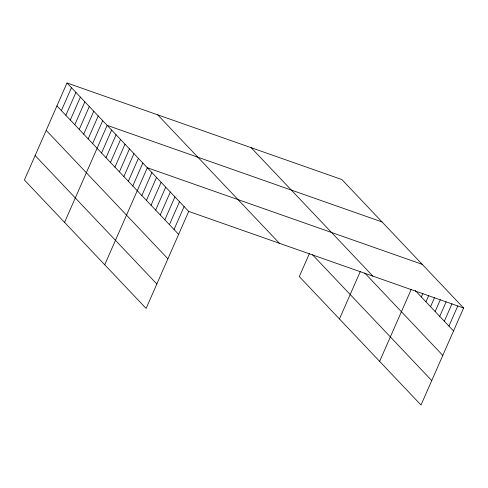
<?xml version="1.0" encoding="UTF-8"?>
<svg xmlns="http://www.w3.org/2000/svg" width="488" height="488" viewBox="0 0 488 488"><rect width="100%" height="100%" fill="white"/><g stroke="black" fill="none" stroke-linecap="round" stroke-linejoin="round"><path stroke-width="0.73" d="M66.99 82.966L24.4 179.993L146.113 308.446L188.71 211.42L66.99 82.966L341.887 179.554L463.6 308.007L421.01 405.034L299.29 276.58L309.429 253.492M61.384 110.617L71.455 87.675M65.85 115.327L75.921 92.384M70.315 120.036L80.38 97.094M74.774 124.745L84.845 101.809M79.239 129.454L89.304 106.518M83.698 134.163L93.769 111.227M88.163 138.873L98.234 115.937M92.628 143.582L102.694 120.646M64.569 222.382L107.159 125.355L382.049 221.942M101.553 153.006L111.624 130.064M106.018 157.715L116.083 134.773M110.477 162.425L120.548 139.483M114.942 167.134L125.007 144.198M119.401 171.843L129.472 148.907M123.867 176.552L133.938 153.616M128.332 181.261L138.397 158.326M132.791 185.971L142.862 163.035M104.731 264.771L147.327 167.744L422.218 264.331M141.856 195.536L151.921 172.599M146.449 200.385L156.52 177.449M151.048 205.241L161.119 182.305M155.648 210.096L165.719 187.154M160.247 214.946L170.318 192.01M164.846 219.801L174.911 196.859M169.44 224.651L179.511 201.715M174.039 229.506L184.11 206.564M339.459 318.969L360.376 271.322M379.627 361.358L411.256 289.311M421.345 296.978L422.87 293.501M425.945 301.828L428.69 295.575M430.538 306.684L434.509 297.643M435.137 311.533L440.322 299.717M439.737 316.389L446.142 301.791M444.336 321.238L451.961 303.859M448.936 326.094L457.781 305.933M188.71 211.42L463.6 308.007M415.215 290.506L453.529 330.943M251.167 147.681L372.887 276.135M364.719 272.993L442.799 355.392M312.503 254.748L431.74 380.585M157.709 114.839L279.423 243.292M56.925 105.902L178.639 234.356M46.189 130.357L167.909 258.805M35.13 155.544L156.849 283.998"/></g></svg>
